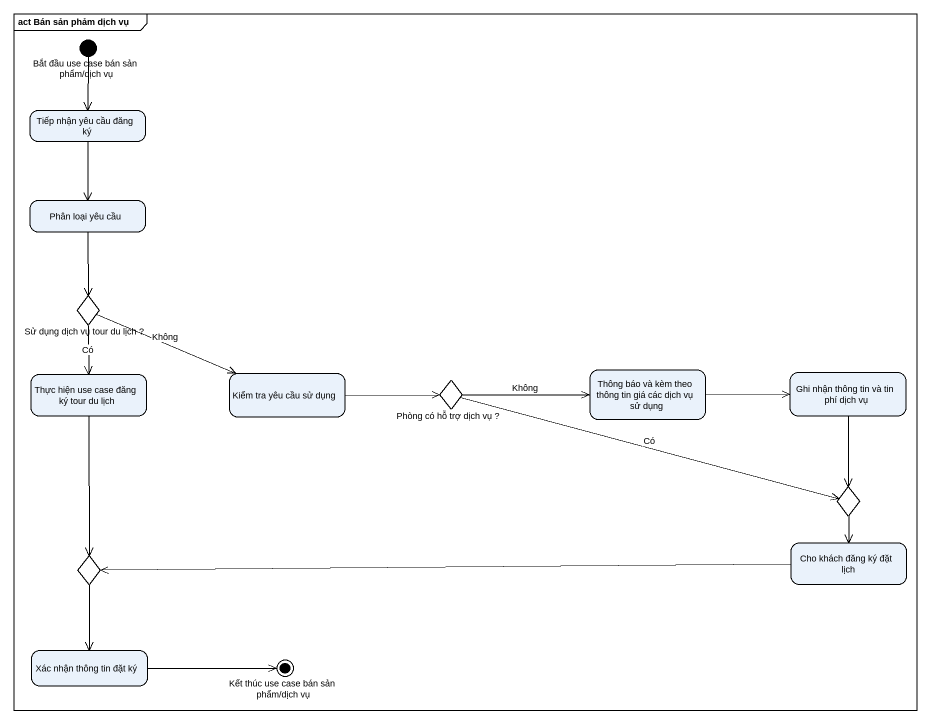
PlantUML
@startuml
mainframe act Bán sản phảm dịch vụ
hide empty description
state "Bắt đầu use case bán sản phẩm/dịch vụ" as Bắt_đầu_use_case_bán_sản <<start>>
state "Tiếp nhận yêu cầu đăng ký" as Tiếp_nhận_yêu_cầu_đăng_ký
state "Phân loại yêu cầu" as Phân_loại_yêu_cầu
state "Sử dụng dịch vụ tour du lịch ?" as Sử_dụng_dịch_vụ_tour_du_lịch <<choice>>
state "Thực hiện use case đăng ký tour du lịch" as Thực_hiện_use_case_đăng_ký
state "Kiểm tra yêu cầu sử dụng" as Kiểm_tra_yêu_cầu_sử_dụng
state "Phòng có hỗ trợ dịch vụ ?" as Phòng_có_hỗ_trợ_dịch_vụ <<choice>>
state "Thông báo và kèm theo thông tin giá các dịch vụ sử dụng" as Thông_báo_và_kèm_theo_thông
state "Ghi nhận thông tin và tin phí dịch vụ" as Ghi_nhận_thông_tin_và_tin
state choice1 <<choice>>
state choice2 <<choice>>
state "Cho khách đăng ký đặt lịch" as Cho_khách_đăng_ký_đặt_lịch
state "Xác nhận thông tin đặt ký" as Xác_nhận_thông_tin_đặt_ký
state "Kết thúc use case bán sản phẩm/dịch vụ" as Kết_thúc_use_case_bán_sản <<end>>
Bắt_đầu_use_case_bán_sản --> Tiếp_nhận_yêu_cầu_đăng_ký
Tiếp_nhận_yêu_cầu_đăng_ký --> Phân_loại_yêu_cầu
Phân_loại_yêu_cầu --> Sử_dụng_dịch_vụ_tour_du_lịch
Sử_dụng_dịch_vụ_tour_du_lịch --> Thực_hiện_use_case_đăng_ký : Có
Sử_dụng_dịch_vụ_tour_du_lịch -right-> Kiểm_tra_yêu_cầu_sử_dụng : Không
Thực_hiện_use_case_đăng_ký --> choice2
Kiểm_tra_yêu_cầu_sử_dụng -right-> Phòng_có_hỗ_trợ_dịch_vụ
Phòng_có_hỗ_trợ_dịch_vụ -right-> Thông_báo_và_kèm_theo_thông : Không
Phòng_có_hỗ_trợ_dịch_vụ -right-> choice1 : Có
Thông_báo_và_kèm_theo_thông -right-> Ghi_nhận_thông_tin_và_tin
Ghi_nhận_thông_tin_và_tin --> choice1
choice1 --> Cho_khách_đăng_ký_đặt_lịch
choice2 --> Xác_nhận_thông_tin_đặt_ký
Cho_khách_đăng_ký_đặt_lịch -left-> choice2
Xác_nhận_thông_tin_đặt_ký -right-> Kết_thúc_use_case_bán_sản
@enduml
